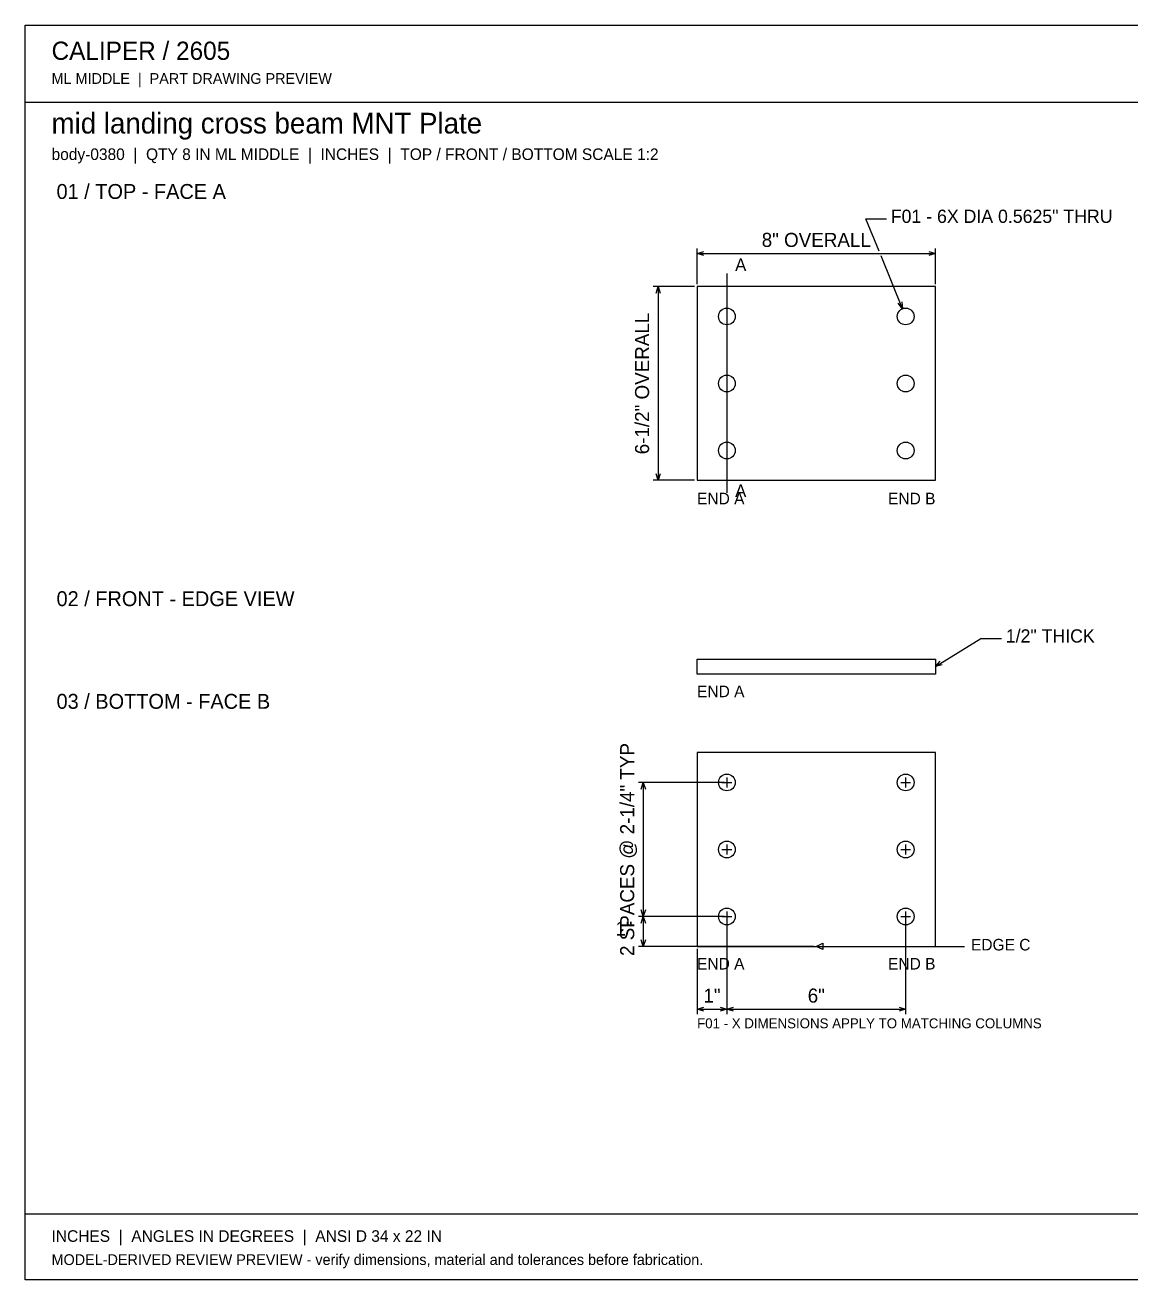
# Model space of a CAD drawing. Header units: inches. Extents: x 0.9 to 67.1, y 0.9 to 43.1.
# Drawn here: x 0.94 to 38.06, y 0.94 to 43.06 of the extents above; entities that cross this region are included whole.
import ezdxf
from ezdxf.enums import TextEntityAlignment as Align

# ---------------------------------------------------------------- set-up
doc = ezdxf.new("R2010")
doc.units = ezdxf.units.IN
doc.header["$MEASUREMENT"] = 0

msp = doc.modelspace()

# ---------------------------------------------------------------- linework, layer by layer
at = {"layer": 'ANNOTATION'}
for p, q in [((29.61, 35.466), (29.167, 36.556)), ((29.167, 36.556), (29.861, 36.556)), ((23.5, 34.361), (23.5, 35.556)), ((23.5, 35.389), (23.722, 35.458)), ((23.5, 35.389), (31.5, 35.389)), ((23.722, 35.319), (23.5, 35.389)), ((31.278, 35.458), (31.5, 35.389)), ((31.5, 35.389), (31.278, 35.319)), ((31.5, 34.361), (31.5, 35.556)), ((30.394, 33.538), (29.673, 35.312)), ((24.5, 34.722), (24.5, 27.361)), ((23.417, 34.278), (22.028, 34.278)), ((22.125, 34.056), (22.194, 34.278)), ((22.194, 34.278), (22.194, 27.778)), ((22.194, 34.278), (22.264, 34.056)), ((30.394, 33.538), (30.246, 33.718)), ((30.375, 33.77), (30.394, 33.538)), ((22.194, 27.778), (22.125, 28)), ((22.264, 28), (22.194, 27.778)), ((23.417, 27.778), (22.028, 27.778)), ((31.5, 21.528), (33.028, 22.472)), ((33.028, 22.472), (33.722, 22.472)), ((31.5, 21.528), (31.653, 21.704)), ((31.726, 21.586), (31.5, 21.528)), ((24.5, 17.806), (24.5, 17.472)), ((30.5, 17.806), (30.5, 17.472)), ((24.417, 17.639), (21.528, 17.639)), ((21.625, 17.417), (21.694, 17.639)), ((21.694, 17.639), (21.694, 13.139)), ((21.694, 17.639), (21.764, 17.417)), ((24.333, 17.639), (24.667, 17.639)), ((30.333, 17.639), (30.667, 17.639)), ((24.333, 15.389), (24.667, 15.389)), ((24.5, 15.556), (24.5, 15.222)), ((30.333, 15.389), (30.667, 15.389)), ((30.5, 15.556), (30.5, 15.222)), ((24.417, 13.139), (21.528, 13.139)), ((24.417, 13.139), (21.528, 13.139)), ((21.694, 13.139), (21.625, 13.361)), ((21.625, 12.917), (21.694, 13.139)), ((21.764, 13.361), (21.694, 13.139)), ((21.694, 13.139), (21.694, 12.139)), ((21.694, 13.139), (21.764, 12.917)), ((24.333, 13.139), (24.667, 13.139)), ((24.5, 13.306), (24.5, 12.972)), ((24.5, 13.056), (24.5, 9.861)), ((24.5, 13.056), (24.5, 9.861)), ((30.333, 13.139), (30.667, 13.139)), ((30.5, 13.306), (30.5, 12.972)), ((30.5, 13.056), (30.5, 9.861)), ((21.694, 12.139), (21.625, 12.361)), ((21.764, 12.361), (21.694, 12.139)), ((27.5, 12.139), (27.722, 12.25)), ((27.722, 12.25), (27.722, 12.028)), ((27.417, 12.139), (21.528, 12.139)), ((23.5, 12.056), (23.5, 9.861)), ((27.5, 12.139), (32.472, 12.139)), ((27.722, 12.028), (27.5, 12.139)), ((23.5, 10.028), (23.722, 10.097)), ((23.5, 10.028), (24.5, 10.028)), ((23.722, 9.958), (23.5, 10.028)), ((24.278, 10.097), (24.5, 10.028)), ((24.5, 10.028), (24.278, 9.958)), ((24.5, 10.028), (24.722, 10.097)), ((24.5, 10.028), (30.5, 10.028)), ((24.722, 9.958), (24.5, 10.028)), ((30.278, 10.097), (30.5, 10.028)), ((30.5, 10.028), (30.278, 9.958))]:
    msp.add_line(p, q, dxfattribs=at)
at = {"layer": 'OUTLINE'}
for p, q in [((0.944, 43.056), (67.056, 43.056)), ((0.944, 0.944), (0.944, 43.056)), ((0.944, 40.472), (67.056, 40.472)), ((31.5, 34.278), (23.5, 34.278)), ((23.5, 34.278), (23.5, 27.778)), ((31.5, 27.778), (31.5, 34.278)), ((23.5, 27.778), (31.5, 27.778)), ((23.5, 21.778), (31.5, 21.778)), ((23.5, 21.278), (23.5, 21.778)), ((31.5, 21.778), (31.5, 21.278)), ((31.5, 21.278), (23.5, 21.278)), ((31.5, 18.639), (23.5, 18.639)), ((23.5, 18.639), (23.5, 12.139)), ((31.5, 12.139), (31.5, 18.639)), ((23.5, 12.139), (31.5, 12.139)), ((0.944, 3.167), (67.056, 3.167)), ((67.056, 0.944), (0.944, 0.944))]:
    msp.add_line(p, q, dxfattribs=at)
for centre in [(24.5, 33.278), (30.5, 33.278), (24.5, 31.028), (30.5, 31.028), (24.5, 28.778), (30.5, 28.778), (24.5, 17.639), (30.5, 17.639), (24.5, 15.389), (30.5, 15.389), (24.5, 13.139), (30.5, 13.139)]:
    msp.add_circle(centre, 0.281, dxfattribs=at)

# ---------------------------------------------------------------- texts
at = {"layer": 'ANNOTATION'}
for s, height, p in [('CALIPER / 2605', 0.61111, (1.833, 41.889)), ('ML MIDDLE  |  PART DRAWING PREVIEW', 0.36111, (1.833, 41.083)), ('mid landing cross beam MNT Plate', 0.69444, (1.833, 39.417)), ('body-0380  |  QTY 8 IN ML MIDDLE  |  INCHES  |  TOP / FRONT / BOTTOM SCALE 1:2', 0.38889, (1.833, 38.528)), ('01 / TOP - FACE A', 0.5, (2, 37.222)), ('F01 - 6X DIA 0.5625" THRU', 0.44444, (30, 36.417)), ('A', 0.417, (24.778, 34.806)), ('A', 0.417, (24.778, 27.222)), ('END A', 0.3889, (23.5, 26.972)), ('02 / FRONT - EDGE VIEW', 0.5, (2, 23.556)), ('1/2" THICK', 0.4444, (33.861, 22.333)), ('03 / BOTTOM - FACE B', 0.5, (2, 20.111)), ('END A', 0.3889, (23.5, 20.5)), ('EDGE C', 0.3889, (32.694, 12)), ('END A', 0.3889, (23.5, 11.361)), ('F01 - X DIMENSIONS APPLY TO MATCHING COLUMNS', 0.33333, (23.5, 9.389)), ('INCHES  |  ANGLES IN DEGREES  |  ANSI D 34 x 22 IN', 0.38889, (1.833, 2.222)), ('MODEL-DERIVED REVIEW PREVIEW - verify dimensions, material and tolerances before fabrication.', 0.36111, (1.833, 1.444))]:
    msp.add_text(s, height=height, dxfattribs=at).set_placement(p)
for s, p in [('8" OVERALL', (27.5, 35.611)), ('1"', (24, 10.25)), ('6"', (27.5, 10.25))]:
    msp.add_text(s, height=0.4722, dxfattribs=at).set_placement(p, align=Align.CENTER)
for s, p in [('6-1/2" OVERALL', (21.889, 31.028)), ('2 SPACES @ 2-1/4" TYP', (21.389, 15.389))]:
    msp.add_text(s, height=0.47222, rotation=90, dxfattribs=at).set_placement(p, align=Align.CENTER)
for s, height, p in [('END B', 0.3889, (31.5, 26.972)), ('1"', 0.4722, (21.333, 12.5)), ('END B', 0.3889, (31.5, 11.361))]:
    msp.add_text(s, height=height, dxfattribs=at).set_placement(p, align=Align.RIGHT)

doc.saveas('drawing.dxf')
